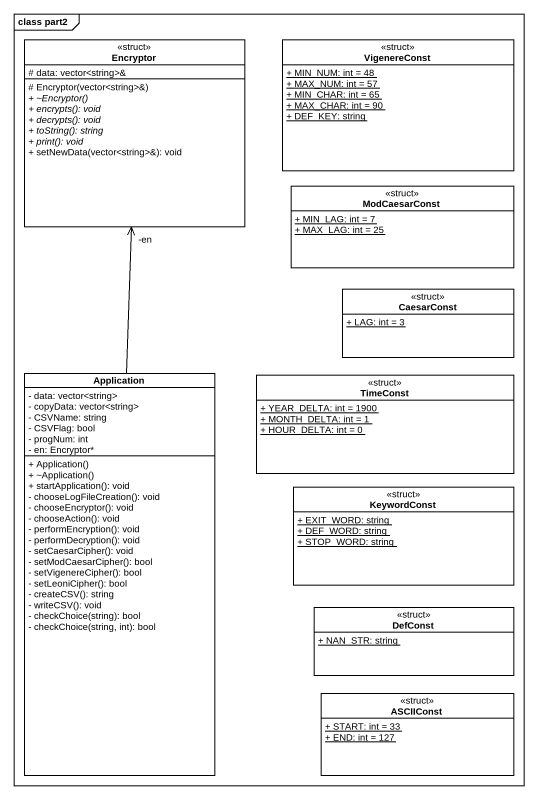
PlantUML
@startuml
mainframe class part2
hide circle
hide empty members
skinparam classAttributeIconSize 0
class Encryptor <<struct>> {
  # data: vector<string>&
  # Encryptor(vector<string>&)
  {abstract} + ~Encryptor()
  {abstract} + encrypts(): void
  {abstract} + decrypts(): void
  {abstract} + toString(): string
  {abstract} + print(): void
  + setNewData(vector<string>&): void
}
class VigenereConst <<struct>> {
  {static} + MIN_NUM: int = 48
  {static} + MAX_NUM: int = 57
  {static} + MIN_CHAR: int = 65
  {static} + MAX_CHAR: int = 90
  {static} + DEF_KEY: string
}
class ModCaesarConst <<struct>> {
  {static} + MIN_LAG: int = 7
  {static} + MAX_LAG: int = 25
}
class CaesarConst <<struct>> {
  {static} + LAG: int = 3
}
class Application {
  - data: vector<string>
  - copyData: vector<string>
  - CSVName: string
  - CSVFlag: bool
  - progNum: int
  - en: Encryptor*
  + Application()
  + ~Application()
  + startApplication(): void
  - chooseLogFileCreation(): void
  - chooseEncryptor(): void
  - chooseAction(): void
  - performEncryption(): void
  - performDecryption(): void
  - setCaesarCipher(): void
  - setModCaesarCipher(): bool
  - setVigenereCipher(): bool
  - setLeoniCipher(): bool
  - createCSV(): string
  - writeCSV(): void
  - checkChoice(string): bool
  - checkChoice(string, int): bool
}
class TimeConst <<struct>> {
  {static} + YEAR_DELTA: int = 1900
  {static} + MONTH_DELTA: int = 1
  {static} + HOUR_DELTA: int = 0
}
class KeywordConst <<struct>> {
  {static} + EXIT_WORD: string
  {static} + DEF_WORD: string
  {static} + STOP_WORD: string
}
class DefConst <<struct>> {
  {static} + NAN_STR: string
}
class ASCIIConst <<struct>> {
  {static} + START: int = 33
  {static} + END: int = 127
}
Application -up-> "-en" Encryptor
@enduml
